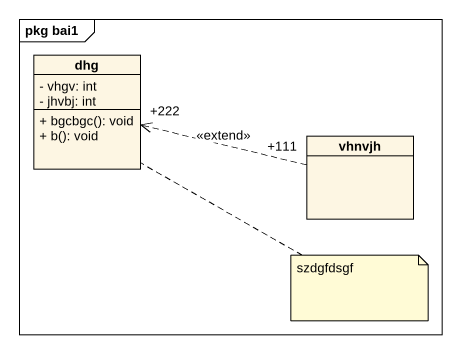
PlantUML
@startuml
mainframe pkg bai1
hide circle
hide empty members
skinparam classAttributeIconSize 0
class dhg {
  - vhgv: int
  - jhvbj: int
  + bgcbgc(): void
  + b(): void
}
class vhnvjh
vhnvjh "+111" .left.> "+222" dhg : <<extend>>
note bottom of dhg : szdgfdsgf
@enduml
